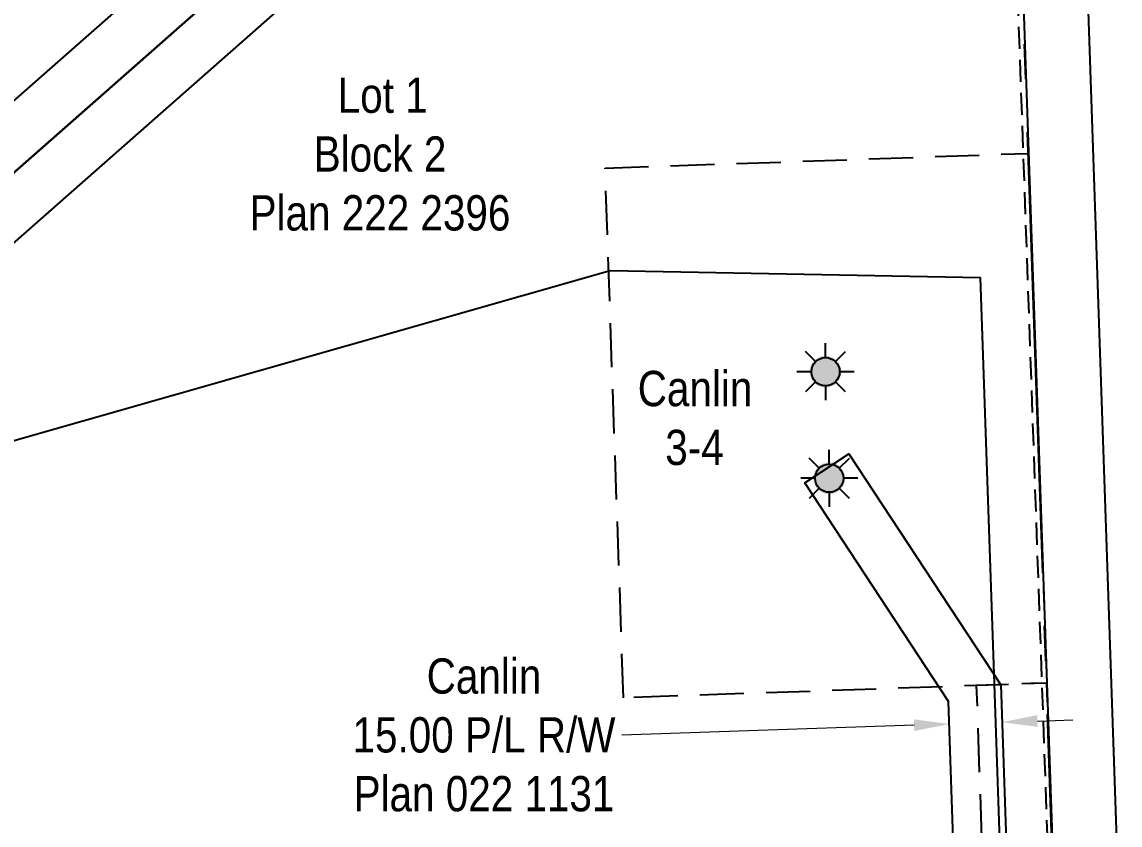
# Model space of a CAD drawing. Extents: x 665644 to 689199, y 5825051 to 5844826.
# Drawn here: x 667889.7 to 668200.8, y 5828870.5 to 5829098.1 of the extents above; entities that cross this region are included whole.
import ezdxf

# ---------------------------------------------------------------- set-up
doc = ezdxf.new("R2010")
doc.units = 0
doc.header["$LTSCALE"] = 5
doc.header["$PDSIZE"] = 0.5
for name, pattern in [('foc-ACCESSROAD', [3.75, 2.5, -1.25]), ('foc-QUARTERLINE', [33, 25, -3, 2, -3]), ('UG_PIPE', [1.875, 1.25, -0.625])]:
    doc.linetypes.add(name, pattern=pattern)
doc.layers.get('Defpoints').update_dxf_attribs({"color": 9})
for name, color, linetype in [('AS-PIPE-UG', 44, 'UG_PIPE'), ('F-AR', 190, 'foc-ACCESSROAD'), ('F-RW', 190, 'Continuous'), ('F-WS', 190, 'foc-ACCESSROAD'), ('F-WS-S', 190, 'Continuous'), ('L-QSEC', 8, 'foc-QUARTERLINE'), ('L-TITLEDB', 4, 'Continuous'), ('L-TITLEDB-T', 4, 'Continuous')]:
    doc.layers.add(name, color=color, linetype=linetype)
doc.layers.add('F-RW-T', color=190, linetype='Continuous', lineweight=9)
doc.layers.add('F-WS-T', color=190, linetype='Continuous', lineweight=9)
doc.styles.add('175L', font='ARIALN.TTF', dxfattribs={"height": 20})
doc.styles.add('80CG', font='ARIALN.TTF', dxfattribs={"height": 10})
doc.dimstyles.new('Compass 5 000', dxfattribs={"dimscale": 5, "dimtxt": 9, "dimasz": 2, "dimexe": 0.2, "dimexo": 0.0625, "dimgap": 0.5, "dimtad": 0, "dimtih": 1, "dimtoh": 1, "dimzin": 0, "dimdsep": 46, "dimtxsty": '80CG', "dimcen": 0.1, "dimse1": 1, "dimse2": 1, "dimclrd": 256, "dimclrt": 256, "dimaunit": 1, "dimadec": 4, "dimazin": 0, "dimtfac": 0.06, "dimtofl": 0, "dimtmove": 0, "dimatfit": 1, "dimfxl": 0.2, "dimtolj": 1, "dimtzin": 0, "dimlwd": -1, "dimarcsym": 0})

# ---------------------------------------------------------------- blocks, each defined once
blk = doc.blocks.new('*D2212')
at = {"layer": 'Defpoints', "color": 0, "transparency": 16777216}
for p in [(668152.45, 5828899.12), (668153.42, 5828870.61), (668168.37, 5828871.12)]:
    blk.add_point(p, dxfattribs=at)
at = {"layer": 'F-RW-T', "transparency": 16777216}
for p, q in [((668142.46, 5828898.78), (668059.71, 5828895.98)), ((668177.4, 5828899.97), (668187.39, 5828900.31))]:
    blk.add_line(p, q, dxfattribs=at)
for points in [[(668177.34, 5828901.64), (668177.45, 5828898.31), (668167.4, 5828899.63)], [(668142.4, 5828900.45), (668142.52, 5828897.12), (668152.45, 5828899.12)]]:
    blk.add_solid(points, dxfattribs=at)
at = {"layer": 'F-RW-T', "transparency": 16777216, "insert": (668020.62, 5828895.98), "char_height": 10, "attachment_point": 5, "style": '80CG'}
blk.add_mtext('\\A1;Canlin\\P15.00 P/L R/W\\PPlan 022 1131', dxfattribs=at)
blk = doc.blocks.new('*D2218')
at = {"layer": 'Defpoints', "color": 0, "transparency": 16777216}
for p in [(668214.53, 5829155.71), (668193.93, 5829044.72), (668218.37, 5829045.57)]:
    blk.add_point(p, dxfattribs=at)
at = {"layer": 'F-RW-T', "transparency": 16777216}
for p, q in [((668224.52, 5829156.06), (668284.71, 5829158.16)), ((668180.09, 5829154.51), (668170.1, 5829154.16))]:
    blk.add_line(p, q, dxfattribs=at)
for points in [[(668224.47, 5829157.73), (668224.58, 5829154.4), (668214.53, 5829155.71)], [(668180.03, 5829156.18), (668180.15, 5829152.85), (668190.08, 5829154.86)]]:
    blk.add_solid(points, dxfattribs=at)
at = {"layer": 'F-RW-T', "transparency": 16777216, "insert": (668346.22, 5829158.16), "char_height": 10, "attachment_point": 5, "style": '80CG'}
blk.add_mtext('\\A1;Altalink\\P24.38 Power \\PTransmission Line R/W\\PPlan 782 2049', dxfattribs=at)
blk = doc.blocks.new('*D2222')
at = {"layer": 'Defpoints', "color": 0, "transparency": 16777216}
for p in [(667899.75, 5829086.7), (667909.84, 5829075.25), (667780.4, 5828981.57)]:
    blk.add_point(p, dxfattribs=at)
at = {"layer": 'F-RW-T', "transparency": 16777216}
for p, q in [((667766.57, 5828997.28), (667756.57, 5828997.28)), ((667773.79, 5828989.07), (667766.57, 5828997.28)), ((667797.1, 5828962.61), (667803.71, 5828955.11))]:
    blk.add_line(p, q, dxfattribs=at)
for points in [[(667775.04, 5828990.18), (667772.54, 5828987.97), (667780.4, 5828981.57)], [(667798.35, 5828963.71), (667795.85, 5828961.51), (667790.49, 5828970.11)]]:
    blk.add_solid(points, dxfattribs=at)
at = {"layer": 'F-RW-T', "transparency": 16777216, "insert": (667717.48, 5828997.28), "char_height": 10, "attachment_point": 5, "style": '80CG'}
blk.add_mtext('\\A1;Canlin\\P15.24 P/L R/W\\PPlan 782 0444', dxfattribs=at)
blk = doc.blocks.new('GAS')
h = blk.add_hatch(color=255)
h.dxf.hatch_style = 1
edge = h.paths.add_edge_path()
edge.add_arc((0, 0), 0.9, 0, 360)
for p, q in [((0, 0.808), (0, 1.616)), ((-0.571, 0.571), (-1.142, 1.142)), ((0.571, 0.571), (1.142, 1.142)), ((-0.808, 0), (-1.616, 0)), ((1.616, 0), (0.808, 0)), ((-0.571, -0.571), (-1.142, -1.142)), ((1.142, -1.142), (0.571, -0.571)), ((0, -0.808), (0, -1.616))]:
    blk.add_line(p, q)
blk.add_circle((0, 0), 0.8)

msp = doc.modelspace()

# ---------------------------------------------------------------- linework, layer by layer
at = {"layer": 'AS-PIPE-UG', "flags": 128}
msp.add_lwpolyline([(668188.602, 5828631.393), (668160.997, 5829412.617), (667748.274, 5829398.002)], dxfattribs=at)
at = {"layer": 'F-AR', "flags": 128}
msp.add_lwpolyline([(668191.373, 5828586.729), (668180.071, 5828910.721), (668160.083, 5828910.024), (668171.385, 5828586.031)], close=True, dxfattribs=at)
at = {"layer": 'F-RW', "flags": 128}
for points in [[(668309.405, 5829520.35), (668312.517, 5829429.874), (668263.719, 5829386.893), (667592.804, 5828795.962), (667600.07, 5828596.585), (667584.872, 5828596.044), (667577.314, 5828802.684), (668207.517, 5829357.707), (668263.044, 5829406.584)], [(668162.714, 5829515.204), (668170.094, 5829304.414), (667631.263, 5828829.898), (667634.333, 5828743.136), (667496.855, 5828738.19), (667441.865, 5828689.908), (667451.774, 5828678.648), (667502.679, 5828723.48), (667649.791, 5828728.639), (667646.486, 5828823.351), (668076.222, 5829201.793), (668185.368, 5829297.862), (668177.696, 5829515.721)], [(668208.429, 5828617.976), (668181.129, 5829415.731), (668177.673, 5829515.721)]]:
    msp.add_lwpolyline(points, dxfattribs=at)
msp.add_lwpolyline([(668162.051, 5828616.348), (668152.237, 5828905.5), (668111.506, 5828967.429), (668123.982, 5828975.678), (668167.039, 5828910.232), (668177.037, 5828616.874)], close=True, dxfattribs=at)
at = {"layer": 'F-WS', "flags": 128}
msp.add_lwpolyline([(668060.144, 5828906.538), (668055.96, 5829026.465), (668054.908, 5829056.647), (668174.835, 5829060.83), (668179.018, 5828940.903), (668180.071, 5828910.721)], close=True, dxfattribs=at)
at = {"layer": 'L-QSEC', "flags": 128}
msp.add_lwpolyline([(668190.213, 5828612.097), (668162.692, 5829415.144)], dxfattribs=at)
at = {"layer": 'L-TITLEDB', "flags": 128}
msp.add_lwpolyline([(668175.217, 5828616.812), (668173.242, 5828674.787), (668165.208, 5828910.5), (668161.286, 5829025.583), (668056.374, 5829027.533), (667857.616, 5828970.821), (667845.757, 5828999.808), (667833.65, 5829029.397), (667817.273, 5829069.427), (667812.215, 5829151.631), (667966.017, 5829145.886), (668009.927, 5829144.245), (668172.184, 5829138.184), (668188.179, 5828675.31), (668190.183, 5828617.335)], close=True, dxfattribs=at)

# ---------------------------------------------------------------- block references
at = {"layer": 'F-WS-S', "xscale": 5.000000000000001, "yscale": 5.000000000000001, "zscale": 5.000000000000001}
for p in [(668117.366, 5828998.961), (668118.421, 5828968.779)]:
    msp.add_blockref('GAS', p, dxfattribs=at)

# ---------------------------------------------------------------- texts
at = {"layer": 'F-WS-T', "insert": (668053.544, 5828999.192), "char_height": 10, "attachment_point": 1, "style": '175L'}
msp.add_mtext_dynamic_manual_height_columns('\\pi10.632;Canlin\\P\\pi18.425;3-4', width=52.3818, gutter_width=100, heights=[0], dxfattribs=at)
at = {"layer": 'L-TITLEDB-T', "insert": (667953.707, 5829082.32), "char_height": 10, "attachment_point": 1, "style": '175L'}
msp.add_mtext_dynamic_manual_height_columns('\\pi25.466;Lot 1\\P\\pi18.679;Block 2\\P\\pi0.50362;Plan 222 2396', width=73.47653, gutter_width=100, heights=[0], dxfattribs=at)

# ---------------------------------------------------------------- dimensions: what is measured, and where the dimension line sits
at = {"layer": 'F-RW-T', "color": 3}
for base, p1, p2, angle, text, picture, middle in [((668214.53, 5829155.714), (668193.928, 5829044.718), (668218.374, 5829045.571), 1.99916, 'Altalink\\P24.38 Power \\PTransmission Line R/W\\PPlan 782 2049', '*D2218', (668346.224, 5829158.164)), ((667780.4, 5828981.57), (667909.841, 5829075.248), (667899.749, 5829086.704), 131.37666, 'Canlin\\P15.24 P/L R/W\\PPlan 782 0444', '*D2222', (667717.48, 5828997.275)), ((668152.453, 5828899.124), (668168.372, 5828871.122), (668153.421, 5828870.615), 181.94447, 'Canlin\\P15.00 P/L R/W\\PPlan 022 1131', '*D2212', (668020.622, 5828895.975))]:
    dim = msp.add_linear_dim(base=base, p1=p1, p2=p2, angle=angle, text=text, dimstyle='Compass 5 000', dxfattribs=at)
    dim.commit()
    dim.dimension.update_dxf_attribs({"geometry": picture, "text_midpoint": middle, "dimtype": 161})

doc.saveas('drawing.dxf')
